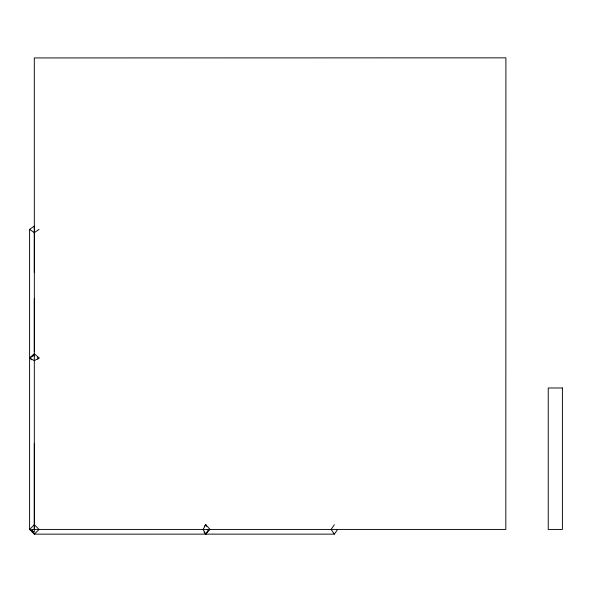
<?xml version="1.0" encoding="UTF-8"?>
<svg xmlns="http://www.w3.org/2000/svg" width="592" height="592" viewBox="0 0 592 592"><rect width="100%" height="100%" fill="white"/><g stroke="black" fill="none" stroke-linecap="round" stroke-linejoin="round"><path stroke-width="0.89" d="M34.329 351.589L34.329 226.107L29.607 229.385L29.6 529.433L34.329 534.139L39.042 529.426L34.329 524.712L29.615 529.426L34.314 532.141L34.329 353.409M208.488 529.426L205.779 534.139L34.314 534.154L31.613 529.433L505.82 529.433L505.901 57.846L34.314 57.935L34.329 272.246M334.369 524.704L331.091 529.418L334.369 534.132L337.647 529.418M204.566 526.051L205.779 524.704L210.034 529.426L205.779 534.139L203.959 532.119M34.314 298.879L34.329 353.72L29.607 357.968L31.635 359.795M37.696 359.189L39.042 357.968L34.329 353.72M39.042 229.385L34.329 232.656L29.607 229.385M34.329 355.267L29.607 357.968L34.329 360.676L39.042 357.968L37.466 357.072M334.369 534.132L205.779 534.139L203.078 529.426L205.779 524.704L206.682 526.281M34.321 353.994L34.321 355.822M34.321 443.697L34.329 529.426M562.4 387.982L548.251 387.982L548.251 529.433L562.4 529.433L562.4 387.982"/></g></svg>
